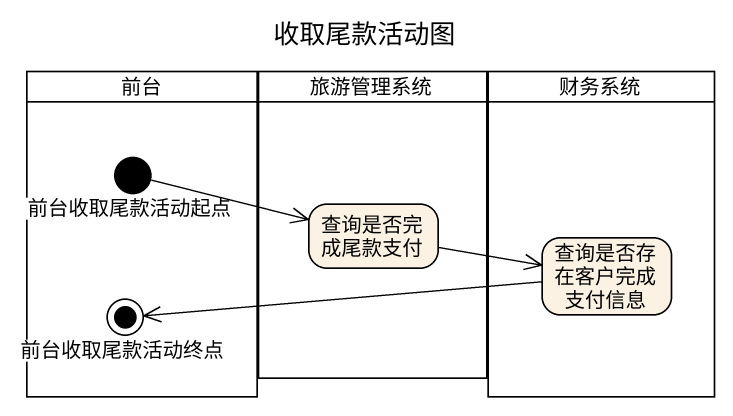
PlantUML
@startuml
title 收取尾款活动图
hide empty description
state 前台 <<partition>> {
  state 前台收取尾款活动起点 <<start>>
  state 前台收取尾款活动终点 <<end>>
}
state 旅游管理系统 <<partition>> {
  state 查询是否完成尾款支付
}
state 财务系统 <<partition>> {
  state 查询是否存在客户完成支付信息
}
前台收取尾款活动起点 -right-> 查询是否完成尾款支付
查询是否完成尾款支付 -right-> 查询是否存在客户完成支付信息
查询是否存在客户完成支付信息 -left-> 前台收取尾款活动终点
@enduml
